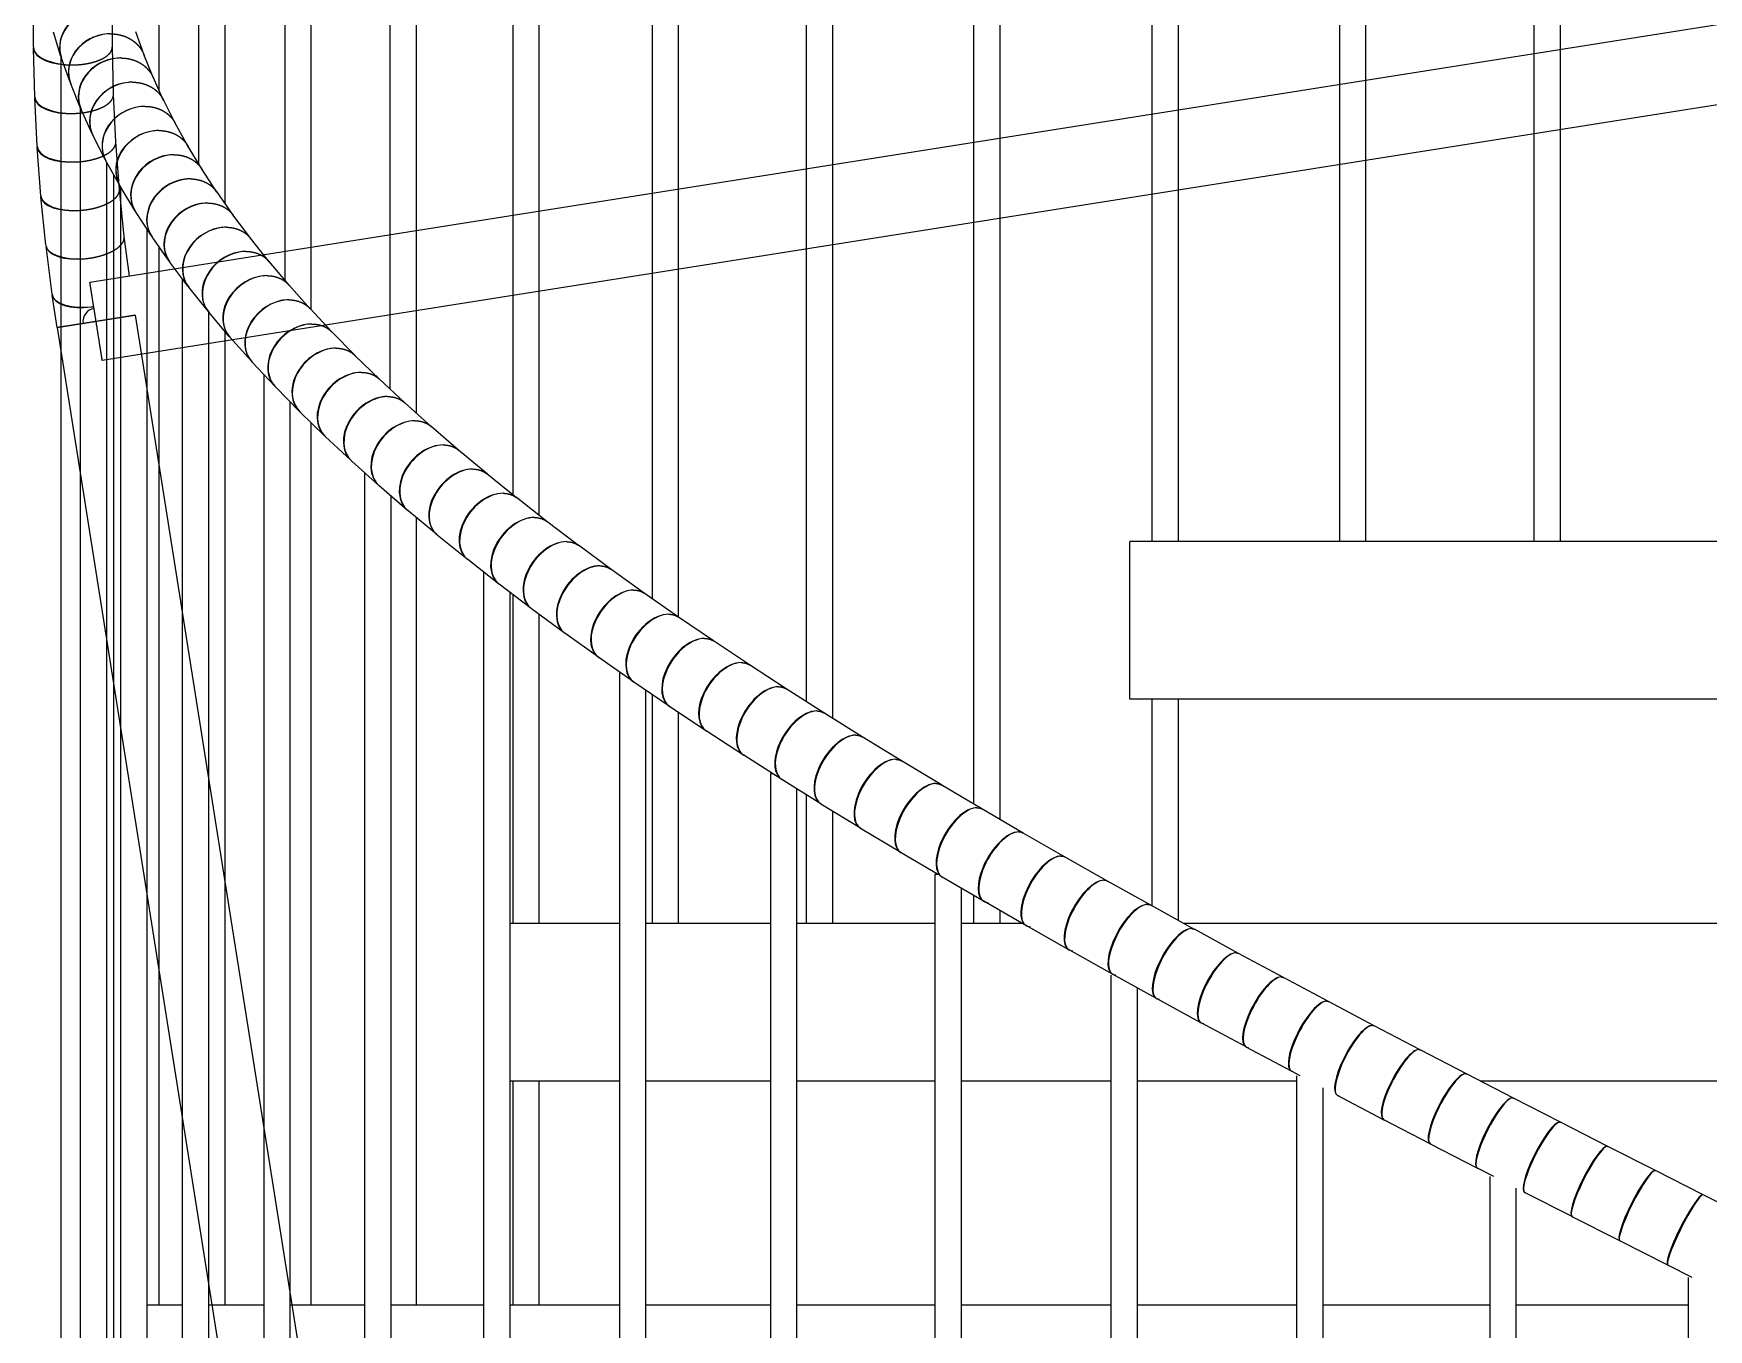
# Model space of a CAD drawing. Header units: millimetres. Extents: x -934 to 934, y -2220 to 2220.
# Drawn here: x -933 to -124, y -571 to 56 of the extents above; entities that cross this region are included whole.
import ezdxf

# ---------------------------------------------------------------- set-up
doc = ezdxf.new("R2010")
doc.units = ezdxf.units.MM
doc.layers.add('Elevation', color=7, linetype='CONTINUOUS')
doc.layers.add('Plan', color=7, linetype='CONTINUOUS')

msp = doc.modelspace()

# ---------------------------------------------------------------- linework, layer by layer
at = {"layer": 'Elevation'}
for p, q in [((-195.49, -189.86), (-195.49, 720.87)), ((-208.19, -189.86), (-208.19, 715.26)), ((-289.49, -189.86), (-289.49, 672.17)), ((-302.19, -189.86), (-302.19, 666.31)), ((-380.12, -189.86), (-380.12, 623.46)), ((-392.82, -189.86), (-392.82, 617.23)), ((-466.34, -324.22), (-466.34, 574.75)), ((-479.04, -316.78), (-479.04, 567.98)), ((-559.86, -267.31), (-559.86, 518.52)), ((-547.16, -275.36), (-547.16, 526.04)), ((-621.66, -226.42), (-621.66, 477.33)), ((-634.36, -217.55), (-634.36, 468.77)), ((-688.99, -177.27), (-688.99, 428.47)), ((-701.69, -167.3), (-701.69, 418.5)), ((-748.39, -127.85), (-748.39, 379.06)), ((-761.09, -116.2), (-761.09, 367.41)), ((-799.17, -77.92), (-799.17, 329.14)), ((-811.87, -63.6), (-811.87, 314.79)), ((-840.75, -26.63), (-840.75, 277.85)), ((-853.45, -7.48), (-853.45, 258.67)), ((-872.66, 28.09), (-872.66, 223.12)), ((-920.16, 44.66), (-923.73, 56.35)), ((-879.98, 45.31), (-883.96, 56.51)), ((-919.99, -743.59), (-919.99, 44.14)), ((-915.73, 32.14), (-919.89, 43.83)), ((-875.53, 34.38), (-880.1, 45.61)), ((-870.52, 23.41), (-875.66, 34.67)), ((-910.68, 19.66), (-915.43, 31.35)), ((-910.74, -928.17), (-910.74, 19.81)), ((-905.02, 7.23), (-910.36, 18.92)), ((-864.94, 12.4), (-870.66, 23.67)), ((-858.79, 1.34), (-865.08, 12.64)), ((-898.76, -5.15), (-904.68, 6.54)), ((-852.06, -9.77), (-858.92, 1.56)), ((-891.91, -17.49), (-898.41, -5.8)), ((-898.04, -743.59), (-898.04, -6.49)), ((-894.53, -743.59), (-894.53, -12.78)), ((-844.77, -20.92), (-852.19, -9.57)), ((-884.48, -29.79), (-891.56, -18.1)), ((-891.15, -928.17), (-891.15, -18.77)), ((-836.9, -32.1), (-844.9, -20.73)), ((-876.47, -42.04), (-884.12, -30.35)), ((-828.47, -43.33), (-837.03, -31.94)), ((-878.45, -928.17), (-878.45, -39.02)), ((-867.9, -54.26), (-876.12, -42.57)), ((-872.66, -559.01), (-872.66, -47.49)), ((-819.48, -54.59), (-828.59, -43.18)), ((-858.77, -66.43), (-867.55, -54.74)), ((-809.94, -65.88), (-819.6, -54.45)), ((-861.47, -928.17), (-861.47, -62.84)), ((-849.09, -78.57), (-858.42, -66.88)), ((-799.84, -77.2), (-810.04, -65.76)), ((-848.77, -928.17), (-848.77, -78.96)), ((-838.87, -90.67), (-848.75, -78.98)), ((-789.19, -88.56), (-799.94, -77.09)), ((-840.75, -559.01), (-840.75, -88.45)), ((-778.01, -99.94), (-789.29, -88.46)), ((-828.11, -102.74), (-838.54, -91.05)), ((-816.83, -114.78), (-827.79, -103.09)), ((-766.29, -111.34), (-778.1, -99.85)), ((-822.02, -928.17), (-822.02, -109.25)), ((-754.05, -122.77), (-766.37, -111.26)), ((-805.03, -126.79), (-816.52, -115.11)), ((-809.32, -928.17), (-809.32, -122.43)), ((-792.72, -138.78), (-804.73, -127.09)), ((-741.29, -134.21), (-754.13, -122.7)), ((-799.17, -559.01), (-799.17, -132.51)), ((-728.03, -145.68), (-741.36, -134.15)), ((-779.91, -150.75), (-792.43, -139.06)), ((-714.26, -157.16), (-728.09, -145.62)), ((-766.6, -162.69), (-779.63, -151)), ((-773.26, -1112.75), (-773.26, -156.72)), ((-700.01, -168.66), (-714.32, -157.11)), ((-752.81, -174.61), (-766.34, -162.92)), ((-760.56, -928.17), (-760.56, -167.92)), ((-685.28, -180.18), (-700.07, -168.62)), ((-738.55, -186.52), (-752.56, -174.83)), ((-748.39, -559.01), (-748.39, -178.31)), ((-670.07, -191.7), (-685.33, -180.14)), ((-723.82, -198.41), (-738.31, -186.72)), ((-654.41, -203.24), (-670.12, -191.67)), ((-403.65, -266.06), (-403.65, -189.86)), ((-57.18, -189.86), (-403.65, -189.86)), ((-708.63, -210.28), (-723.59, -198.59)), ((-715.74, -1112.75), (-715.74, -204.72)), ((-692.99, -222.14), (-708.41, -210.45)), ((-638.3, -214.79), (-654.46, -203.21)), ((-703.04, -1112.75), (-703.04, -214.52)), ((-701.69, -374.44), (-701.69, -215.54)), ((-621.76, -226.35), (-638.34, -214.76)), ((-676.91, -233.99), (-692.78, -222.3)), ((-688.99, -374.44), (-688.99, -225.09)), ((-604.79, -237.92), (-621.79, -226.33)), ((-660.41, -245.82), (-676.72, -234.13)), ((-587.4, -249.5), (-604.82, -237.9)), ((-643.49, -257.65), (-660.22, -245.96)), ((-569.61, -261.09), (-587.43, -249.48)), ((-650.13, -1112.75), (-650.13, -253.29)), ((-626.16, -269.46), (-643.31, -257.77)), ((-637.43, -1112.75), (-637.43, -261.78)), ((-634.36, -374.44), (-634.36, -263.87)), ((-551.43, -272.68), (-569.64, -261.07)), ((-57.18, -266.06), (-403.65, -266.06)), ((-392.82, -366.02), (-392.82, -266.06)), ((-380.12, -373.03), (-380.12, -266.06)), ((-608.44, -281.27), (-625.99, -269.58)), ((-621.66, -374.44), (-621.66, -272.46)), ((-532.88, -284.28), (-551.46, -272.67)), ((-590.33, -293.06), (-608.28, -281.37)), ((-513.96, -295.89), (-532.9, -284.27)), ((-571.85, -304.85), (-590.18, -293.16)), ((-494.68, -307.51), (-513.97, -295.88)), ((-577.17, -1112.75), (-577.17, -302)), ((-553.01, -316.63), (-571.71, -304.94)), ((-475.07, -319.13), (-494.7, -307.5)), ((-564.47, -1112.75), (-564.47, -309.47)), ((-559.86, -374.44), (-559.86, -312.35)), ((-533.82, -328.41), (-552.87, -316.72)), ((-547.16, -374.44), (-547.16, -320.22)), ((-455.13, -330.75), (-475.08, -319.12)), ((-514.29, -340.18), (-533.69, -328.49)), ((-434.88, -342.38), (-455.14, -330.74)), ((-496.52, -350.7), (-514.16, -340.25)), ((-414.33, -354.02), (-434.89, -342.38)), ((-497.69, -1297.33), (-497.69, -350.7)), ((-474.27, -363.7), (-494.32, -352.01)), ((-393.49, -365.65), (-414.34, -354.01)), ((-484.99, -1112.75), (-484.99, -357.45)), ((-479.04, -374.44), (-479.04, -360.92)), ((-453.8, -375.45), (-474.16, -363.76)), ((-466.34, -374.44), (-466.34, -368.25)), ((-372.39, -377.3), (-393.5, -365.65)), ((-650.13, -374.44), (-703.04, -374.44)), ((-577.17, -374.44), (-637.43, -374.44)), ((-497.69, -374.44), (-564.47, -374.44)), ((-455.57, -374.44), (-484.99, -374.44)), ((-433.05, -387.2), (-453.7, -375.51)), ((-57.18, -374.44), (-377.57, -374.44)), ((-351.02, -388.94), (-372.39, -377.29)), ((-412.03, -398.94), (-432.96, -387.25)), ((-329.42, -400.59), (-351.03, -388.94)), ((-412.6, -1297.33), (-412.6, -399.41)), ((-390.75, -410.68), (-411.94, -398.99)), ((-307.58, -412.25), (-329.42, -400.59)), ((-399.9, -1297.33), (-399.9, -405.63)), ((-369.22, -422.42), (-390.67, -410.73)), ((-285.53, -423.9), (-307.59, -412.24)), ((-347.46, -434.15), (-369.14, -422.46)), ((-263.29, -435.56), (-285.54, -423.9)), ((-325.49, -445.88), (-347.39, -434.19)), ((-240.85, -447.22), (-263.29, -435.56)), ((-650.13, -450.64), (-703.04, -450.64)), ((-701.69, -559.01), (-701.69, -450.64)), ((-688.99, -559.01), (-688.99, -450.64)), ((-577.17, -450.64), (-637.43, -450.64)), ((-497.69, -450.64), (-564.47, -450.64)), ((-412.6, -450.64), (-484.99, -450.64)), ((-322.87, -450.64), (-399.9, -450.64)), ((-321.24, -448.12), (-325.42, -445.91)), ((-322.87, -1297.33), (-322.87, -448.12)), ((-218.25, -458.89), (-240.86, -447.22)), ((-57.18, -450.64), (-234.24, -450.64)), ((-310.17, -1297.33), (-310.17, -453.97)), ((-280.94, -469.32), (-303.25, -457.63)), ((-195.5, -470.56), (-218.25, -458.89)), ((-258.4, -481.04), (-280.89, -469.35)), ((-172.6, -482.23), (-195.5, -470.56)), ((-235.71, -492.76), (-258.35, -481.07)), ((-149.58, -493.9), (-172.6, -482.23)), ((-227.77, -496.83), (-235.66, -492.78)), ((-229.53, -1297.33), (-229.53, -496.83)), ((-126.46, -505.58), (-149.58, -493.9)), ((-216.83, -1297.33), (-216.83, -502.44)), ((-189.89, -516.18), (-212.82, -504.49)), ((-103.24, -517.25), (-126.46, -505.58)), ((-166.8, -527.89), (-189.85, -516.2)), ((-143.61, -539.59), (-166.77, -527.9)), ((-131.8, -545.54), (-143.59, -539.61)), ((-133.64, -1481.9), (-133.64, -545.54)), ((-861.47, -559.01), (-878.45, -559.01)), ((-822.02, -559.01), (-848.77, -559.01)), ((-773.26, -559.01), (-809.32, -559.01)), ((-715.74, -559.01), (-760.56, -559.01)), ((-650.13, -559.01), (-703.04, -559.01)), ((-577.17, -559.01), (-637.43, -559.01)), ((-497.69, -559.01), (-564.47, -559.01)), ((-412.6, -559.01), (-484.99, -559.01)), ((-322.87, -559.01), (-399.9, -559.01)), ((-229.53, -559.01), (-310.17, -559.01)), ((-133.64, -559.01), (-216.83, -559.01))]:
    msp.add_line(p, q, dxfattribs=at)
for centre, major_axis, ratio, start_param, end_param in [((-901.94, 50.22), (18.22, 5.56), 0.884629, -4.976016, -3.141593), ((-901.94, 50.22), (17.95, 6.39), 0.880847, -5.016173, -3.141593), ((-897.78, 38.53), (17.95, 6.39), 0.880847, -5.016173, -3.141593), ((-897.78, 38.53), (17.65, 7.17), 0.876485, -5.054612, -3.141593), ((-897.78, 38.53), (17.65, 7.17), 0.876485, -5.14087, -5.054612), ((-897.78, 38.53), (17.95, 6.39), 0.880847, -5.102091, -5.016173), ((-901.94, 50.22), (18.22, 5.56), 0.884629, -3.141593, -3.115469), ((-893.03, 26.84), (17.65, 7.17), 0.876485, -5.054612, -3.141593), ((-893.03, 26.84), (17.33, 7.91), 0.871547, -5.091218, -3.141593), ((-893.03, 26.84), (17.33, 7.91), 0.871547, -5.18936, -5.091218), ((-893.03, 26.84), (17.65, 7.17), 0.876485, -5.152314, -5.054612), ((-897.78, 38.53), (17.95, 6.39), 0.880847, -3.141593, -3.11627), ((-887.69, 15.15), (17.33, 7.91), 0.871547, -5.091218, -3.141593), ((-887.69, 15.15), (16.99, 8.61), 0.866034, -5.125909, -3.141593), ((-887.69, 15.15), (16.99, 8.61), 0.866034, -5.236048, -5.125909), ((-887.69, 15.15), (17.33, 7.91), 0.871547, -5.200803, -5.091218), ((-887.69, 15.15), (17.33, 7.91), 0.871547, -5.200805, -5.200803), ((-893.03, 26.84), (17.65, 7.17), 0.876485, -3.141593, -3.117126), ((-881.77, 3.46), (16.99, 8.61), 0.866034, -5.125909, -3.141593), ((-881.77, 3.46), (16.65, 9.26), 0.859952, -5.158636, -3.141593), ((-881.77, 3.46), (16.65, 9.26), 0.859952, -5.2809, -5.158636), ((-881.77, 3.46), (16.99, 8.61), 0.866034, -5.247491, -5.125909), ((-875.26, -8.23), (16.65, 9.26), 0.859952, -5.158636, -3.141593), ((-875.26, -8.23), (16.29, 9.87), 0.853303, -5.189376, -3.141593), ((-875.26, -8.23), (16.29, 9.87), 0.853303, -5.323907, -5.189376), ((-875.26, -8.23), (16.65, 9.26), 0.859952, -5.292343, -5.158636), ((-887.69, 15.15), (17.33, 7.91), 0.871547, -3.141593, -3.11802), ((-881.77, 3.46), (16.99, 8.61), 0.866034, -3.141593, -3.118936), ((-868.18, -19.92), (16.29, 9.87), 0.853303, -5.189376, -3.141593), ((-868.18, -19.92), (15.94, 10.43), 0.846093, -5.21813, -3.141593), ((-868.18, -19.92), (15.94, 10.43), 0.846093, -5.365085, -5.21813), ((-868.18, -19.92), (16.29, 9.87), 0.853303, -5.33535, -5.189376), ((-860.53, -31.61), (15.94, 10.43), 0.846093, -5.21813, -3.141593), ((-860.53, -31.61), (15.58, 10.96), 0.838326, -5.244914, -3.141593), ((-860.53, -31.61), (15.58, 10.96), 0.838326, -5.404467, -5.244914), ((-860.53, -31.61), (15.94, 10.43), 0.846093, -5.376528, -5.21813), ((-875.26, -8.23), (16.65, 9.26), 0.859952, -3.141593, -3.119859), ((-868.18, -19.92), (16.29, 9.87), 0.853303, -3.141593, -3.120777), ((-852.32, -43.3), (15.58, 10.96), 0.838326, -5.244914, -3.141593), ((-852.32, -43.3), (15.23, 11.44), 0.830007, -5.269763, -3.141593), ((-852.32, -43.3), (15.23, 11.44), 0.830007, -5.442104, -5.269763), ((-852.32, -43.3), (15.58, 10.96), 0.838326, -5.41591, -5.244914), ((-843.54, -54.99), (15.23, 11.44), 0.830007, -5.269763, -3.141593), ((-843.54, -54.99), (14.89, 11.89), 0.821142, -5.292719, -3.141593), ((-843.54, -54.99), (14.89, 11.89), 0.821142, -5.478054, -5.292719), ((-843.54, -54.99), (15.23, 11.44), 0.830007, -5.453547, -5.269763), ((-860.53, -31.61), (15.94, 10.43), 0.846093, -3.141593, -3.12168), ((-852.32, -43.3), (15.58, 10.96), 0.838326, -3.141593, -3.12256), ((-834.2, -66.68), (14.89, 11.89), 0.821142, -5.292719, -3.141593), ((-834.2, -66.68), (14.55, 12.3), 0.811737, -5.313831, -3.141593), ((-834.2, -66.68), (14.55, 12.3), 0.811737, -5.512387, -5.313831), ((-834.2, -66.68), (14.89, 11.89), 0.821142, -5.489497, -5.292719), ((-824.32, -78.37), (14.55, 12.3), 0.811737, -5.313831, -3.141593), ((-824.32, -78.37), (14.22, 12.68), 0.801797, -5.333155, -3.141593), ((-824.32, -78.37), (14.55, 12.3), 0.811737, -5.52383, -5.313831), ((-824.32, -78.37), (14.22, 12.68), 0.801797, -5.545175, -5.333155), ((-843.54, -54.99), (15.23, 11.44), 0.830007, -3.141593, -3.123411), ((-834.2, -66.68), (14.89, 11.89), 0.821142, -3.141593, -3.124229), ((-813.89, -90.06), (14.22, 12.68), 0.801797, -5.333155, -3.141593), ((-813.89, -90.06), (13.9, 13.03), 0.791329, -5.350746, -3.141593), ((-813.89, -90.06), (14.22, 12.68), 0.801797, -5.556619, -5.333155), ((-813.89, -90.06), (13.9, 13.03), 0.791329, -5.576496, -5.350746), ((-802.93, -101.75), (13.9, 13.03), 0.791329, -5.350746, -3.141593), ((-802.93, -101.75), (13.59, 13.35), 0.780341, -5.366662, -3.141593), ((-802.93, -101.75), (13.9, 13.03), 0.791329, -5.587939, -5.350746), ((-802.93, -101.75), (13.59, 13.35), 0.780341, -5.606425, -5.366662), ((-824.32, -78.37), (14.55, 12.3), 0.811737, -3.141593, -3.12501), ((-791.44, -113.44), (13.59, 13.35), 0.780341, -5.366662, -3.141593), ((-791.44, -113.44), (13.29, 13.65), 0.768838, -5.635041, -3.141593), ((-791.44, -113.44), (13.59, 13.35), 0.780341, -5.617868, -5.366662), ((-813.89, -90.06), (14.22, 12.68), 0.801797, -3.141593, -3.125754), ((-779.43, -125.13), (13.29, 13.65), 0.768838, -5.646484, -3.141593), ((-779.43, -125.13), (13, 13.93), 0.75683, -5.66242, -3.141593), ((-802.93, -101.75), (13.9, 13.03), 0.791329, -3.141593, -3.126459), ((-766.91, -136.82), (13, 13.93), 0.75683, -5.673863, -3.141593), ((-766.91, -136.82), (12.72, 14.18), 0.744324, -5.688635, -3.141593), ((-791.44, -113.44), (13.59, 13.35), 0.780341, -3.141593, -3.127125), ((-753.88, -148.51), (12.72, 14.18), 0.744324, -5.700078, -3.141593), ((-753.88, -148.51), (12.46, 14.41), 0.731328, -5.713757, -3.141593), ((-779.43, -125.13), (13.29, 13.65), 0.768838, -3.141593, -3.127753), ((-740.36, -160.2), (12.46, 14.41), 0.731328, -5.725201, -3.141593), ((-740.36, -160.2), (12.2, 14.63), 0.71785, -5.737856, -3.141593), ((-766.91, -136.82), (13, 13.93), 0.75683, -3.141593, -3.128344), ((-726.35, -171.89), (12.2, 14.63), 0.71785, -5.749299, -3.141593), ((-726.35, -171.89), (11.96, 14.83), 0.7039, -5.760995, -3.141593), ((-753.88, -148.51), (12.72, 14.18), 0.744324, -3.141593, -3.128899), ((-711.86, -183.58), (11.96, 14.83), 0.7039, -5.772438, -3.141593), ((-711.86, -183.58), (11.73, 15.01), 0.689486, -5.783236, -3.141593), ((-740.36, -160.2), (12.46, 14.41), 0.731328, -3.141593, -3.12942), ((-696.9, -195.27), (11.73, 15.01), 0.689486, -5.794679, -3.141593), ((-696.9, -195.27), (11.51, 15.18), 0.674619, -5.804637, -3.141593), ((-696.9, -195.27), (11.51, 15.18), 0.674619, -5.804638, -5.804637), ((-726.35, -171.89), (12.2, 14.63), 0.71785, -3.141593, -3.129907), ((-681.48, -206.96), (11.51, 15.18), 0.674619, -5.81608, -3.141593), ((-681.48, -206.96), (11.3, 15.34), 0.659308, -5.825254, -3.141593), ((-711.86, -183.58), (11.96, 14.83), 0.7039, -3.141593, -3.130364), ((-665.61, -218.65), (11.3, 15.34), 0.659308, -5.836697, -3.141593), ((-665.61, -218.65), (11.1, 15.48), 0.643562, -5.845136, -3.141593), ((-696.9, -195.27), (11.73, 15.01), 0.689486, -3.141593, -3.130791), ((-649.31, -230.34), (11.1, 15.48), 0.643562, -5.85658, -3.141593), ((-649.31, -230.34), (10.91, 15.62), 0.627393, -5.864334, -4.299259), ((-681.48, -206.96), (11.51, 15.18), 0.674619, -3.141593, -3.13119), ((-632.58, -242.03), (10.91, 15.62), 0.627393, -5.875777, -4.299259), ((-632.58, -242.03), (10.73, 15.74), 0.610812, -5.882892, -4.317817), ((-665.61, -218.65), (11.3, 15.34), 0.659308, -3.141593, -3.131563), ((-649.31, -230.34), (10.91, 15.62), 0.627393, -4.299259, -3.141593), ((-632.58, -242.03), (10.91, 15.62), 0.627393, -4.299259, -3.141593), ((-632.58, -242.03), (10.73, 15.74), 0.610812, -4.317817, -3.141593), ((-615.43, -253.72), (10.73, 15.74), 0.610812, -5.894335, -4.317817), ((-615.43, -253.72), (10.56, 15.86), 0.593828, -5.900853, -4.335778), ((-649.31, -230.34), (11.1, 15.48), 0.643562, -3.141593, -3.131911), ((-597.88, -265.41), (10.56, 15.86), 0.593828, -5.912296, -4.335778), ((-597.88, -265.41), (10.4, 15.96), 0.576453, -5.918256, -4.353182), ((-632.58, -242.03), (10.91, 15.62), 0.627393, -3.141593, -3.132236), ((-615.43, -253.72), (10.73, 15.74), 0.610812, -4.317817, -3.141593), ((-615.43, -253.72), (10.56, 15.86), 0.593828, -4.335778, -3.141593), ((-597.88, -265.41), (10.56, 15.86), 0.593828, -4.335778, -3.141593), ((-597.88, -265.41), (10.4, 15.96), 0.576453, -4.353182, -3.141593), ((-579.93, -277.1), (10.4, 15.96), 0.576453, -5.929699, -4.353182), ((-579.93, -277.1), (10.24, 16.06), 0.558699, -5.93514, -4.370065), ((-615.43, -253.72), (10.73, 15.74), 0.610812, -3.141593, -3.13254), ((-561.61, -288.79), (10.24, 16.06), 0.558699, -5.946583, -4.370065), ((-561.61, -288.79), (10.1, 16.15), 0.540577, -5.951538, -4.386463), ((-597.88, -265.41), (10.56, 15.86), 0.593828, -3.141593, -3.132824), ((-579.93, -277.1), (10.4, 15.96), 0.576453, -4.353182, -3.141593), ((-579.93, -277.1), (10.24, 16.06), 0.558699, -4.370065, -3.141593), ((-561.61, -288.79), (10.24, 16.06), 0.558699, -4.370065, -3.141593), ((-561.61, -288.79), (10.1, 16.15), 0.540577, -4.386463, -3.141593), ((-542.91, -300.48), (10.1, 16.15), 0.540577, -5.962981, -4.386463), ((-542.91, -300.48), (9.96, 16.24), 0.522099, -5.967484, -4.40241), ((-579.93, -277.1), (10.4, 15.96), 0.576453, -3.141593, -3.133088), ((-523.85, -312.17), (9.96, 16.24), 0.522099, -5.978928, -4.40241), ((-523.85, -312.17), (9.83, 16.32), 0.503278, -5.983009, -4.417935), ((-561.61, -288.79), (10.24, 16.06), 0.558699, -3.141593, -3.133335), ((-542.91, -300.48), (10.1, 16.15), 0.540577, -4.386463, -3.141593), ((-542.91, -300.48), (9.96, 16.24), 0.522099, -4.40241, -3.141593), ((-504.45, -323.86), (9.83, 16.32), 0.503278, -5.994453, -4.417935), ((-504.45, -323.86), (9.71, 16.39), 0.484125, -5.998142, -4.433067), ((-523.85, -312.17), (9.96, 16.24), 0.522099, -4.40241, -3.141593), ((-523.85, -312.17), (9.83, 16.32), 0.503278, -4.417935, -3.141593), ((-542.91, -300.48), (10.1, 16.15), 0.540577, -3.141593, -3.133565), ((-484.72, -335.55), (9.71, 16.39), 0.484125, -6.009585, -4.433067), ((-484.72, -335.55), (9.59, 16.46), 0.464654, -6.012909, -4.447835), ((-523.85, -312.17), (9.96, 16.24), 0.522099, -3.141593, -3.133779), ((-504.45, -323.86), (9.83, 16.32), 0.503278, -4.417935, -3.141593), ((-504.45, -323.86), (9.71, 16.39), 0.484125, -4.433067, -3.141593), ((-464.67, -347.24), (9.49, 16.52), 0.444876, -6.027337, -3.141593), ((-464.67, -347.24), (9.59, 16.46), 0.464654, -6.024352, -4.447835), ((-484.72, -335.55), (9.71, 16.39), 0.484125, -4.433067, -3.141593), ((-484.72, -335.55), (9.59, 16.46), 0.464654, -4.447835, -3.141593), ((-504.45, -323.86), (9.83, 16.32), 0.503278, -3.141593, -3.133979), ((-464.67, -347.24), (9.59, 16.46), 0.464654, -4.447835, -3.141593), ((-444.32, -358.93), (9.49, 16.52), 0.444876, -6.03878, -3.141593), ((-444.32, -358.93), (9.39, 16.58), 0.424806, -6.041449, -3.141593), ((-423.67, -370.62), (9.39, 16.58), 0.424806, -6.052893, -3.141593), ((-423.67, -370.62), (9.29, 16.63), 0.404457, -6.055269, -3.141593), ((-464.67, -347.24), (9.59, 16.46), 0.464654, -3.141593, -3.134338), ((-464.67, -347.24), (9.49, 16.52), 0.444876, -3.141593, -2.885744), ((-402.74, -382.31), (9.29, 16.63), 0.404457, -6.066712, -3.141593), ((-402.74, -382.31), (9.2, 16.68), 0.383841, -6.068818, -3.141593), ((-444.32, -358.93), (9.49, 16.52), 0.444876, -3.141593, -3.134499), ((-444.32, -358.93), (9.39, 16.58), 0.424806, -3.141593, -2.899857), ((-381.55, -394), (9.2, 16.68), 0.383841, -6.080261, -3.141593), ((-381.55, -394), (9.12, 16.73), 0.362973, -6.082115, -3.141593), ((-423.67, -370.62), (9.39, 16.58), 0.424806, -3.141593, -3.134648), ((-423.67, -370.62), (9.29, 16.63), 0.404457, -3.141593, -2.913676), ((-360.1, -405.69), (9.12, 16.73), 0.362973, -6.093559, -3.141593), ((-360.1, -405.69), (9.04, 16.77), 0.341865, -6.095182, -3.141593), ((-402.74, -382.31), (9.29, 16.63), 0.404457, -3.141593, -3.134786), ((-402.74, -382.31), (9.2, 16.68), 0.383841, -3.141593, -2.927225), ((-338.42, -417.38), (9.04, 16.77), 0.341865, -6.106625, -3.141593), ((-338.42, -417.38), (8.97, 16.81), 0.320533, -6.108035, -3.141593), ((-381.55, -394), (9.2, 16.68), 0.383841, -3.141593, -3.134914), ((-381.55, -394), (9.12, 16.73), 0.362973, -3.141593, -2.940523), ((-316.52, -429.07), (8.97, 16.81), 0.320533, -6.119478, -3.141593), ((-316.52, -429.07), (8.9, 16.84), 0.298989, -6.120693, -3.141593), ((-360.1, -405.69), (9.12, 16.73), 0.362973, -3.141593, -3.135032), ((-360.1, -405.69), (9.04, 16.77), 0.341865, -3.141593, -2.953589), ((-294.41, -440.76), (8.9, 16.84), 0.298989, -6.132137, -3.141593), ((-294.41, -440.76), (8.84, 16.87), 0.277249, -6.133173, -3.141593), ((-338.42, -417.38), (9.04, 16.77), 0.341865, -3.141593, -3.13514), ((-338.42, -417.38), (8.97, 16.81), 0.320533, -3.141593, -2.966443), ((-272.1, -452.45), (8.84, 16.87), 0.277249, -6.144616, -3.141593), ((-272.1, -452.45), (8.79, 16.9), 0.255327, -6.14549, -3.141593), ((-316.52, -429.07), (8.97, 16.81), 0.320533, -3.141593, -3.13524), ((-316.52, -429.07), (8.9, 16.84), 0.298989, -3.141593, -2.979101), ((-249.62, -464.14), (8.79, 16.9), 0.255327, -6.156933, -3.141593), ((-249.62, -464.14), (8.74, 16.93), 0.233236, -6.157659, -3.141593), ((-294.41, -440.76), (8.9, 16.84), 0.298989, -3.141593, -3.135332), ((-294.41, -440.76), (8.84, 16.87), 0.277249, -3.141593, -2.99158), ((-226.97, -475.83), (8.74, 16.93), 0.233236, -6.169102, -3.141593), ((-226.97, -475.83), (8.69, 16.95), 0.210992, -6.169696, -3.141593), ((-272.1, -452.45), (8.84, 16.87), 0.277249, -3.141593, -3.135415), ((-272.1, -452.45), (8.79, 16.9), 0.255327, -3.141593, -3.003897), ((-204.17, -487.52), (8.69, 16.95), 0.210992, -6.181139, -3.141593), ((-204.17, -487.52), (8.65, 16.97), 0.188608, -6.181615, -3.141593), ((-249.62, -464.14), (8.79, 16.9), 0.255327, -3.141593, -3.13549), ((-249.62, -464.14), (8.74, 16.93), 0.233236, -3.141593, -3.016066), ((-181.24, -499.21), (8.65, 16.97), 0.188608, -6.193059, -3.141593), ((-181.24, -499.21), (8.62, 16.99), 0.166101, -6.19343, -3.141593), ((-226.97, -475.83), (8.74, 16.93), 0.233236, -3.141593, -3.135558), ((-226.97, -475.83), (8.69, 16.95), 0.210992, -3.141593, -3.028104), ((-158.18, -510.9), (8.62, 16.99), 0.166101, -6.204873, -3.141593), ((-158.18, -510.9), (8.59, 17.01), 0.143485, -6.205154, -3.141593), ((-204.17, -487.52), (8.69, 16.95), 0.210992, -3.141593, -3.135619), ((-204.17, -487.52), (8.65, 16.97), 0.188608, -3.141593, -3.040023), ((-135.03, -522.59), (8.59, 17.01), 0.143485, -6.216598, -3.141593), ((-135.03, -522.59), (8.56, 17.02), 0.120774, -6.216801, -3.141593), ((-181.24, -499.21), (8.65, 16.97), 0.188608, -3.141593, -3.135673), ((-181.24, -499.21), (8.62, 16.99), 0.166101, -3.141593, -3.051838), ((-158.18, -510.9), (8.62, 16.99), 0.166101, -3.141593, -3.13572), ((-158.18, -510.9), (8.59, 17.01), 0.143485, -3.141593, -3.063562), ((-135.03, -522.59), (8.59, 17.01), 0.143485, -3.141593, -3.13576), ((-135.03, -522.59), (8.56, 17.02), 0.120774, -3.141593, -3.075208), ((-135.03, -522.59), (8.56, 17.02), 0.120774, -3.075208356, -3.075207579)]:
    msp.add_ellipse(centre, major_axis=major_axis, ratio=ratio, start_param=start_param, end_param=end_param, dxfattribs=at)
for points, degree in [([(-896.17, 55.58), (-894.65, 55.52), (-893.15, 55.35), (-891.68, 55.07), (-890.26, 54.68), (-888.88, 54.18), (-887.56, 53.57), (-886.31, 52.87), (-885.14, 52.07), (-884.05, 51.18), (-883.05, 50.21), (-882.15, 49.16), (-881.36, 48.04), (-880.67, 46.85), (-880.1, 45.61)], 1), ([(-891.2, 43.89), (-889.76, 43.84), (-888.33, 43.68), (-886.93, 43.42), (-885.57, 43.06), (-884.26, 42.6), (-882.99, 42.05), (-881.79, 41.4), (-880.66, 40.66), (-879.61, 39.84), (-878.63, 38.94), (-877.74, 37.97), (-876.95, 36.93), (-876.26, 35.82), (-875.66, 34.67)], 1), ([(-880.1, 45.61), (-879.98, 45.31), (-879.87, 45.01)], 2), ([(-875.66, 34.67), (-875.53, 34.38), (-875.42, 34.1)], 2), ([(-885.65, 32.2), (-884.28, 32.15), (-882.92, 32.01), (-881.59, 31.77), (-880.29, 31.44), (-879.04, 31.02), (-877.83, 30.51), (-876.68, 29.91), (-875.59, 29.24), (-874.57, 28.48), (-873.62, 27.65), (-872.75, 26.75), (-871.96, 25.78), (-871.26, 24.75), (-870.66, 23.67)], 1), ([(-879.52, 20.51), (-878.21, 20.46), (-876.92, 20.33), (-875.65, 20.12), (-874.42, 19.81), (-873.22, 19.43), (-872.07, 18.96), (-870.97, 18.41), (-869.92, 17.79), (-868.93, 17.09), (-868.01, 16.32), (-867.16, 15.49), (-866.39, 14.59), (-865.69, 13.64), (-865.08, 12.64)], 1), ([(-870.66, 23.67), (-870.52, 23.41), (-870.4, 23.15)], 2), ([(-872.8, 8.82), (-871.56, 8.78), (-870.34, 8.66), (-869.13, 8.46), (-867.96, 8.18), (-866.82, 7.83), (-865.72, 7.4), (-864.67, 6.89), (-863.66, 6.32), (-862.71, 5.68), (-861.82, 4.97), (-860.99, 4.2), (-860.23, 3.37), (-859.54, 2.49), (-858.92, 1.56)], 1), ([(-865.08, 12.64), (-864.94, 12.4), (-864.82, 12.15)], 2), ([(-858.92, 1.56), (-858.79, 1.34), (-858.66, 1.11)], 2), ([(-865.52, -2.87), (-864.34, -2.91), (-863.17, -3.02), (-862.03, -3.2), (-860.92, -3.46), (-859.83, -3.78), (-858.79, -4.17), (-857.78, -4.64), (-856.82, -5.17), (-855.9, -5.76), (-855.04, -6.41), (-854.24, -7.12), (-853.49, -7.88), (-852.81, -8.7), (-852.19, -9.57)], 1), ([(-857.66, -14.56), (-856.54, -14.6), (-855.44, -14.7), (-854.35, -14.86), (-853.3, -15.1), (-852.27, -15.39), (-851.27, -15.76), (-850.31, -16.18), (-849.39, -16.67), (-848.51, -17.21), (-847.68, -17.81), (-846.9, -18.47), (-846.17, -19.17), (-845.51, -19.93), (-844.9, -20.73)], 1), ([(-852.19, -9.57), (-852.06, -9.77), (-851.94, -9.97)], 2), ([(-844.9, -20.73), (-844.77, -20.92), (-844.64, -21.1)], 2), ([(-849.24, -26.25), (-848.18, -26.28), (-847.13, -26.37), (-846.1, -26.53), (-845.1, -26.74), (-844.12, -27.02), (-843.17, -27.35), (-842.26, -27.74), (-841.38, -28.18), (-840.54, -28.68), (-839.74, -29.24), (-838.99, -29.84), (-838.28, -30.49), (-837.63, -31.19), (-837.03, -31.94)], 1), ([(-837.03, -31.94), (-836.9, -32.1), (-836.78, -32.27)], 2), ([(-840.26, -37.94), (-839.25, -37.97), (-838.26, -38.05), (-837.29, -38.19), (-836.34, -38.39), (-835.41, -38.64), (-834.51, -38.95), (-833.63, -39.3), (-832.79, -39.71), (-831.99, -40.18), (-831.23, -40.68), (-830.5, -41.24), (-829.82, -41.84), (-829.18, -42.49), (-828.59, -43.18)], 1), ([(-828.59, -43.18), (-828.47, -43.33), (-828.36, -43.48)], 2), ([(-830.72, -49.63), (-830.72, -49.63)], 1), ([(-830.72, -49.63), (-829.77, -49.66), (-828.83, -49.73), (-827.91, -49.86), (-827.01, -50.04), (-826.13, -50.27), (-825.27, -50.55), (-824.44, -50.88), (-823.65, -51.26), (-822.88, -51.68), (-822.14, -52.15), (-821.45, -52.66), (-820.79, -53.22), (-820.17, -53.82), (-819.6, -54.45)], 1), ([(-819.6, -54.45), (-819.48, -54.59), (-819.37, -54.73)], 2), ([(-810.04, -65.76), (-809.94, -65.88), (-809.83, -66.01)], 2), ([(-799.94, -77.09), (-799.74, -77.32)], 1), ([(-798.87, -84.7), (-798.06, -84.72), (-797.27, -84.78), (-796.49, -84.88), (-795.73, -85.02), (-794.98, -85.2), (-794.25, -85.41), (-793.55, -85.67), (-792.86, -85.96), (-792.2, -86.29), (-791.56, -86.66), (-790.95, -87.06), (-790.36, -87.49), (-789.81, -87.96), (-789.29, -88.46)], 1), ([(-789.29, -88.46), (-789.1, -88.66)], 1), ([(-787.19, -96.39), (-786.43, -96.41), (-785.68, -96.46), (-784.95, -96.56), (-784.22, -96.68), (-783.52, -96.85), (-782.83, -97.04), (-782.16, -97.28), (-781.51, -97.55), (-780.88, -97.85), (-780.27, -98.19), (-779.69, -98.55), (-779.13, -98.96), (-778.6, -99.39), (-778.1, -99.85)], 1), ([(-778.1, -99.85), (-777.92, -100.03)], 1), ([(-766.37, -111.26), (-766.21, -111.42)], 1), ([(-762.28, -119.77), (-761.61, -119.79), (-760.94, -119.83), (-760.29, -119.91), (-759.65, -120.02), (-759.02, -120.15), (-758.4, -120.32), (-757.81, -120.52), (-757.22, -120.75), (-756.66, -121), (-756.11, -121.29), (-755.58, -121.6), (-755.08, -121.94), (-754.59, -122.3), (-754.13, -122.7)], 1), ([(-754.13, -122.7), (-753.97, -122.84)], 1), ([(-741.36, -134.15), (-741.22, -134.28)], 1), ([(-735.37, -143.15), (-734.77, -143.16), (-734.18, -143.2), (-733.61, -143.27), (-733.04, -143.36), (-732.48, -143.47), (-731.93, -143.61), (-731.4, -143.78), (-730.88, -143.97), (-730.38, -144.19), (-729.89, -144.43), (-729.41, -144.69), (-728.96, -144.98), (-728.51, -145.29), (-728.09, -145.62)], 1), ([(-728.09, -145.62), (-727.96, -145.74)], 1), ([(-714.32, -157.11), (-714.2, -157.21)], 1), ([(-700.07, -168.62), (-699.95, -168.71)], 1), ([(-685.33, -180.14), (-685.23, -180.22)], 1), ([(-670.12, -191.67), (-670.03, -191.74)], 1), ([(-654.46, -203.21), (-654.37, -203.27)], 1), ([(-638.34, -214.76), (-638.27, -214.82)], 1), ([(-621.79, -226.33), (-621.72, -226.38)], 1), ([(-604.82, -237.9), (-604.76, -237.94)], 1), ([(-587.43, -249.48), (-587.37, -249.52)], 1), ([(-650.13, -253.29), (-650.13, -253.29), (-649.73, -253.29)], 2), ([(-569.64, -261.07), (-569.59, -261.1)], 1), ([(-551.46, -272.67), (-551.41, -272.7)], 1), ([(-532.9, -284.27), (-532.86, -284.3)], 1), ([(-516.89, -295.12), (-516.66, -295.12), (-516.43, -295.14), (-516.2, -295.16), (-515.98, -295.18), (-515.76, -295.22), (-515.55, -295.26), (-515.34, -295.31), (-515.13, -295.37), (-514.93, -295.44), (-514.73, -295.51), (-514.53, -295.59), (-514.34, -295.68), (-514.16, -295.78), (-513.97, -295.88)], 1), ([(-513.97, -295.88), (-513.94, -295.9)], 1), ([(-574.27, -302), (-574.13, -302)], 1), ([(-494.7, -307.5), (-494.67, -307.52)], 1), ([(-477.52, -318.5), (-476.61, -318.5), (-475.79, -318.71), (-475.08, -319.12)], 3), ([(-475.08, -319.12), (-475.06, -319.13)], 1), ([(-457.35, -330.19), (-456.53, -330.19), (-455.78, -330.38), (-455.14, -330.74)], 3), ([(-455.14, -330.74), (-455.12, -330.76)], 1), ([(-436.89, -341.88), (-436.14, -341.88), (-435.47, -342.05), (-434.89, -342.38)], 3), ([(-434.89, -342.38), (-434.87, -342.39)], 1), ([(-497.69, -350.7), (-497.68, -350.7), (-497.64, -350.7), (-497.59, -350.7), (-497.52, -350.7), (-497.42, -350.7), (-497.31, -350.7), (-497.17, -350.7), (-497.02, -350.7), (-496.84, -350.7), (-496.65, -350.7), (-496.44, -350.7), (-496.21, -350.7), (-495.97, -350.7), (-495.71, -350.7)], 1), ([(-416.14, -353.57), (-415.47, -353.57), (-414.86, -353.72), (-414.34, -354.01)], 3), ([(-414.34, -354.01), (-414.32, -354.02)], 1), ([(-395.11, -365.26), (-394.51, -365.26), (-393.97, -365.39), (-393.5, -365.65)], 3), ([(-393.5, -365.65), (-393.49, -365.66)], 1), ([(-373.83, -376.95), (-373.02, -376.95), (-372.39, -377.29)], 2), ([(-372.39, -377.29), (-372.38, -377.3)], 1), ([(-352.29, -388.64), (-351.59, -388.64), (-351.03, -388.94)], 2), ([(-351.03, -388.94), (-351.02, -388.95)], 1), ([(-330.53, -400.33), (-329.91, -400.33), (-329.42, -400.59)], 2), ([(-329.42, -400.59), (-329.41, -400.59)], 1), ([(-308.55, -412.02), (-308.01, -412.02), (-307.59, -412.24)], 2), ([(-307.59, -412.24), (-307.58, -412.25)], 1), ([(-286.36, -423.71), (-285.9, -423.71), (-285.54, -423.9)], 2), ([(-285.54, -423.9), (-285.53, -423.9)], 1), ([(-263.99, -435.4), (-263.6, -435.4), (-263.29, -435.56)], 2), ([(-263.29, -435.56), (-263.28, -435.56)], 1), ([(-241.44, -447.09), (-241.12, -447.09), (-240.86, -447.22)], 2), ([(-240.86, -447.22), (-240.85, -447.22)], 1), ([(-218.74, -458.78), (-218.47, -458.78), (-218.25, -458.89)], 2), ([(-218.25, -458.89), (-218.25, -458.89)], 1), ([(-195.89, -470.47), (-195.67, -470.47), (-195.5, -470.56)], 2), ([(-195.5, -470.56), (-195.5, -470.56)], 1), ([(-172.91, -482.16), (-172.74, -482.16), (-172.6, -482.23)], 2), ([(-172.6, -482.23), (-172.6, -482.23)], 1), ([(-149.82, -493.85), (-149.69, -493.85), (-149.58, -493.9)], 2), ([(-149.58, -493.9), (-149.58, -493.9)], 1), ([(-126.63, -505.54), (-126.53, -505.54), (-126.46, -505.58)], 2), ([(-126.46, -505.58), (-126.46, -505.58)], 1)]:
    msp.add_open_spline(points, degree=degree, dxfattribs=at)
for points, degree, knots in [([(-820.64, -61.32), (-819.74, -61.35), (-818.86, -61.42), (-817.98, -61.53), (-817.13, -61.7), (-816.29, -61.91), (-815.48, -62.17), (-814.7, -62.47), (-813.93, -62.82), (-813.2, -63.2), (-812.5, -63.64), (-811.83, -64.11), (-811.2, -64.62), (-810.6, -65.17), (-810.04, -65.76)], 1, [1.5707963, 1.5707963, 1.6235113, 1.6762263, 1.7289413, 1.7816563, 1.8343713, 1.8870863, 1.9398013, 1.9925163, 2.0452313, 2.0979463, 2.1506613, 2.2033763, 2.2560913, 2.3088063, 2.3088063]), ([(-810.02, -73.01), (-809.17, -73.03), (-808.33, -73.1), (-807.51, -73.21), (-806.7, -73.36), (-805.91, -73.55), (-805.14, -73.79), (-804.39, -74.06), (-803.67, -74.38), (-802.97, -74.74), (-802.3, -75.14), (-801.66, -75.57), (-801.06, -76.04), (-800.48, -76.55), (-799.94, -77.09)], 1, [1.5707963, 1.5707963, 1.6212742, 1.671752, 1.7222299, 1.7727077, 1.8231855, 1.8736634, 1.9241412, 1.9746191, 2.0250969, 2.0755747, 2.1260526, 2.1765304, 2.2270083, 2.2774861, 2.2774861]), ([(-774.99, -108.08), (-774.27, -108.1), (-773.57, -108.15), (-772.88, -108.23), (-772.19, -108.35), (-771.53, -108.5), (-770.88, -108.68), (-770.24, -108.9), (-769.63, -109.14), (-769.03, -109.42), (-768.45, -109.73), (-767.9, -110.07), (-767.37, -110.44), (-766.86, -110.84), (-766.37, -111.26)], 1, [1.5707978, 1.5707978, 1.6151381, 1.6594784, 1.7038187, 1.7481589, 1.7924992, 1.8368395, 1.8811798, 1.9255201, 1.9698604, 2.0142007, 2.058541, 2.1028813, 2.1472216, 2.1915619, 2.1915619]), ([(-749.07, -131.46), (-748.44, -131.48), (-747.81, -131.52), (-747.2, -131.59), (-746.59, -131.69), (-746, -131.81), (-745.42, -131.97), (-744.85, -132.15), (-744.3, -132.36), (-743.77, -132.59), (-743.25, -132.85), (-742.75, -133.14), (-742.27, -133.45), (-741.81, -133.79), (-741.36, -134.15)], 1, [1.5707963, 1.5707963, 1.6114697, 1.6521432, 1.6928166, 1.73349, 1.7741634, 1.8148368, 1.8555102, 1.8961837, 1.9368571, 1.9775305, 2.0182039, 2.0588773, 2.0995507, 2.1402242, 2.1402242]), ([(-721.18, -154.84), (-720.62, -154.85), (-720.07, -154.89), (-719.53, -154.95), (-718.99, -155.03), (-718.47, -155.14), (-717.95, -155.27), (-717.45, -155.42), (-716.96, -155.59), (-716.49, -155.79), (-716.02, -156.01), (-715.58, -156.26), (-715.14, -156.52), (-714.73, -156.81), (-714.32, -157.11)], 1, [1.5707963, 1.5707963, 1.6080956, 1.645395, 1.6826943, 1.7199936, 1.7572929, 1.7945922, 1.8318916, 1.8691909, 1.9064902, 1.9437895, 1.9810888, 2.0183882, 2.0556875, 2.0929868, 2.0929868]), ([(-706.52, -166.53), (-706, -166.54), (-705.48, -166.57), (-704.97, -166.63), (-704.47, -166.7), (-703.97, -166.8), (-703.49, -166.92), (-703.02, -167.06), (-702.56, -167.22), (-702.11, -167.4), (-701.67, -167.61), (-701.25, -167.83), (-700.84, -168.07), (-700.45, -168.34), (-700.07, -168.62)], 1, [1.5707963, 1.5707963, 1.606507, 1.6422177, 1.6779283, 1.713639, 1.7493497, 1.7850603, 1.820771, 1.8564817, 1.8921924, 1.927903, 1.9636137, 1.9993244, 2.035035, 2.0707457, 2.0707457]), ([(-691.4, -178.22), (-690.9, -178.23), (-690.42, -178.26), (-689.94, -178.31), (-689.47, -178.38), (-689.01, -178.47), (-688.55, -178.58), (-688.11, -178.71), (-687.68, -178.85), (-687.26, -179.02), (-686.85, -179.21), (-686.45, -179.41), (-686.06, -179.64), (-685.69, -179.88), (-685.33, -180.14)], 1, [1.5707972, 1.5707972, 1.6049792, 1.6391611, 1.673343, 1.707525, 1.7417069, 1.7758889, 1.8100708, 1.8442527, 1.8784347, 1.9126166, 1.9467986, 1.9809805, 2.0151624, 2.0493444, 2.0493444]), ([(-675.81, -189.91), (-675.35, -189.92), (-674.9, -189.95), (-674.45, -189.99), (-674.01, -190.06), (-673.58, -190.14), (-673.15, -190.24), (-672.74, -190.36), (-672.33, -190.49), (-671.94, -190.64), (-671.55, -190.81), (-671.18, -191), (-670.81, -191.21), (-670.46, -191.43), (-670.12, -191.67)], 1, [1.5707963, 1.5707963, 1.6035057, 1.6362151, 1.6689246, 1.701634, 1.7343434, 1.7670528, 1.7997622, 1.8324716, 1.865181, 1.8978904, 1.9305998, 1.9633092, 1.9960186, 2.028728, 2.028728]), ([(-659.79, -201.6), (-659.36, -201.61), (-658.93, -201.63), (-658.51, -201.68), (-658.1, -201.73), (-657.7, -201.81), (-657.3, -201.9), (-656.91, -202.01), (-656.53, -202.13), (-656.16, -202.27), (-655.8, -202.43), (-655.45, -202.6), (-655.11, -202.79), (-654.78, -202.99), (-654.46, -203.21)], 1, [1.5707963, 1.5707963, 1.6020855, 1.6333747, 1.6646639, 1.6959531, 1.7272423, 1.7585316, 1.7898208, 1.82111, 1.8523992, 1.8836884, 1.9149776, 1.9462668, 1.977556, 2.0088452, 2.0088452]), ([(-643.33, -213.29), (-642.93, -213.3), (-642.53, -213.32), (-642.14, -213.36), (-641.76, -213.41), (-641.38, -213.48), (-641.01, -213.56), (-640.65, -213.66), (-640.29, -213.78), (-639.94, -213.9), (-639.61, -214.05), (-639.28, -214.21), (-638.96, -214.38), (-638.65, -214.56), (-638.34, -214.76)], 1, [1.5707963, 1.5707963, 1.6007143, 1.6306322, 1.6605501, 1.6904681, 1.720386, 1.750304, 1.7802219, 1.8101398, 1.8400578, 1.8699757, 1.8998936, 1.9298116, 1.9597295, 1.9896475, 1.9896475]), ([(-626.44, -224.98), (-626.07, -224.99), (-625.7, -225.01), (-625.34, -225.04), (-624.98, -225.09), (-624.63, -225.15), (-624.28, -225.23), (-623.95, -225.32), (-623.62, -225.42), (-623.29, -225.54), (-622.98, -225.67), (-622.67, -225.82), (-622.37, -225.97), (-622.08, -226.14), (-621.79, -226.33)], 1, [1.5707963, 1.5707963, 1.5993887, 1.6279811, 1.6565734, 1.6851658, 1.7137582, 1.7423505, 1.7709429, 1.7995353, 1.8281276, 1.85672, 1.8853124, 1.9139048, 1.9424971, 1.9710895, 1.9710895]), ([(-609.15, -236.67), (-608.8, -236.68), (-608.46, -236.7), (-608.12, -236.73), (-607.79, -236.77), (-607.46, -236.83), (-607.14, -236.9), (-606.83, -236.98), (-606.52, -237.08), (-606.22, -237.18), (-605.92, -237.3), (-605.64, -237.43), (-605.36, -237.58), (-605.08, -237.73), (-604.82, -237.9)], 1, [1.5707963, 1.5707963, 1.5981058, 1.6254152, 1.6527247, 1.6800342, 1.7073436, 1.7346531, 1.7619625, 1.789272, 1.8165814, 1.8438909, 1.8712004, 1.8985098, 1.9258193, 1.9531287, 1.9531287]), ([(-591.45, -248.36), (-591.13, -248.37), (-590.81, -248.38), (-590.5, -248.41), (-590.19, -248.45), (-589.89, -248.51), (-589.59, -248.57), (-589.3, -248.64), (-589.01, -248.73), (-588.73, -248.83), (-588.46, -248.94), (-588.19, -249.06), (-587.93, -249.19), (-587.68, -249.33), (-587.43, -249.48)], 1, [1.5707963, 1.5707963, 1.5968627, 1.622929, 1.6489954, 1.6750618, 1.7011281, 1.7271945, 1.7532608, 1.7793272, 1.8053935, 1.8314599, 1.8575263, 1.8835926, 1.909659, 1.9357253, 1.9357253]), ([(-573.36, -260.05), (-573.07, -260.06), (-572.77, -260.07), (-572.48, -260.1), (-572.2, -260.13), (-571.92, -260.18), (-571.64, -260.24), (-571.37, -260.31), (-571.11, -260.39), (-570.85, -260.48), (-570.59, -260.57), (-570.35, -260.68), (-570.1, -260.8), (-569.87, -260.93), (-569.64, -261.07)], 1, [1.5707967, 1.5707967, 1.5956571, 1.6205174, 1.6453778, 1.6702382, 1.6950986, 1.7199589, 1.7448193, 1.7696797, 1.79454, 1.8194004, 1.8442608, 1.8691212, 1.8939815, 1.9188419, 1.9188419]), ([(-554.9, -271.74), (-554.63, -271.75), (-554.35, -271.76), (-554.09, -271.78), (-553.82, -271.82), (-553.56, -271.86), (-553.31, -271.91), (-553.06, -271.97), (-552.82, -272.05), (-552.58, -272.13), (-552.34, -272.22), (-552.11, -272.32), (-551.89, -272.42), (-551.67, -272.54), (-551.46, -272.67)], 1, [1.5707963, 1.5707963, 1.5944854, 1.6181745, 1.6418636, 1.6655527, 1.6892417, 1.7129308, 1.7366199, 1.760309, 1.7839981, 1.8076872, 1.8313762, 1.8550653, 1.8787544, 1.9024435, 1.9024435]), ([(-536.07, -283.43), (-535.82, -283.43), (-535.57, -283.45), (-535.32, -283.47), (-535.08, -283.5), (-534.84, -283.54), (-534.61, -283.59), (-534.38, -283.64), (-534.15, -283.71), (-533.93, -283.78), (-533.72, -283.86), (-533.5, -283.95), (-533.3, -284.05), (-533.09, -284.16), (-532.9, -284.27)], 1, [1.5707963, 1.5707963, 1.5933464, 1.6158965, 1.6384465, 1.6609966, 1.6835466, 1.7060967, 1.7286468, 1.7511968, 1.7737469, 1.796297, 1.818847, 1.8413971, 1.8639472, 1.8864972, 1.8864972]), ([(-577.17, -302), (-577.16, -302), (-577.16, -302), (-577.16, -302), (-577.15, -302), (-577.14, -302), (-577.13, -302), (-577.11, -302), (-577.1, -302), (-577.08, -302), (-577.06, -302), (-577.03, -302), (-577.01, -302), (-576.98, -302), (-576.95, -302), (-576.92, -302), (-576.89, -302), (-576.85, -302), (-576.82, -302), (-576.77, -302), (-576.73, -302), (-576.69, -302), (-576.64, -302), (-576.6, -302), (-576.55, -302), (-576.44, -302), (-576.33, -302)], 2, [3.1415927, 3.1415927, 3.1415927, 3.1787237, 3.1787237, 3.2158547, 3.2158547, 3.2529857, 3.2529857, 3.2901167, 3.2901167, 3.3272477, 3.3272477, 3.3643787, 3.3643787, 3.4015098, 3.4015098, 3.4386408, 3.4386408, 3.4757718, 3.4757718, 3.5129028, 3.5129028, 3.5500338, 3.5500338, 3.5871648, 3.5871648, 3.6614269, 3.6614269, 3.6614269]), ([(-497.37, -306.81), (-497.15, -306.81), (-496.95, -306.82), (-496.74, -306.84), (-496.54, -306.87), (-496.34, -306.9), (-496.14, -306.94), (-496.04, -306.96), (-495.95, -306.98), (-495.76, -307.03), (-495.57, -307.1), (-495.39, -307.16), (-495.21, -307.24), (-495.03, -307.31), (-494.87, -307.4), (-494.78, -307.45), (-494.7, -307.5)], 2, [1.5707963, 1.5707963, 1.5707963, 1.6115168, 1.6115168, 1.6522373, 1.6522373, 1.6929578, 1.6929578, 1.713318, 1.713318, 1.7540385, 1.7540385, 1.794759, 1.794759, 1.8354795, 1.8354795, 1.8558397, 1.8558397, 1.8558397])]:
    msp.add_open_spline(points, degree=degree, knots=knots, dxfattribs=at)
at = {"layer": 'Plan'}
for p, q in [((-933.42, 49.05), (-933.39, 72.51)), ((-53.18, 70.43), (-906.15, -64.67)), ((-895.32, 49.2), (-895.29, 72.22)), ((-894.76, 26.23), (-895.32, 49.25)), ((-932.84, 25.11), (-933.41, 48.56)), ((-47.22, 32.8), (-900.19, -102.3)), ((-931.65, 1.19), (-932.82, 24.62)), ((-893.61, 3.29), (-894.76, 26.28)), ((-929.85, -22.69), (-931.62, 0.7)), ((-891.87, -19.61), (-893.61, 3.34)), ((-927.43, -46.51), (-929.8, -23.18)), ((-889.55, -42.47), (-891.88, -19.57)), ((-924.41, -70.27), (-927.38, -47)), ((-887.1, -61.65), (-889.55, -42.42)), ((-921.92, -86.45), (-924.34, -70.76)), ((-884.36, -80.5), (-741.31, -983.65)), ((-921.99, -86.46), (-778.94, -989.61))]:
    msp.add_line(p, q, dxfattribs=at)
msp.add_arc((-903.17, -83.48), 6.35, 99, -171, dxfattribs=at)
for centre, major_axis, start_param, end_param in [((-914.37, 49.03), (19.05, -0.02), 3.141593, 4.712973), ((-914.37, 49.03), (19.04, 0.46), 3.112836, 3.141593), ((-914.37, 49.03), (19.04, 0.46), 3.141593, 4.701528), ((-914.37, 49.03), (19.04, 0.46), 4.701528, 4.706667), ((-914.37, 49.03), (19.05, -0.02), 4.712973, 4.718111), ((-913.8, 25.57), (19.04, 0.46), 3.141593, 4.701528), ((-913.8, 25.57), (19.03, 0.95), 3.112836, 3.141593), ((-913.8, 25.57), (19.03, 0.95), 3.141593, 4.690073), ((-913.8, 25.57), (19.03, 0.95), 4.690073, 4.706667), ((-913.8, 25.57), (19.04, 0.46), 4.701528, 4.718111), ((-912.63, 2.14), (19.03, 0.95), 3.141593, 4.690073), ((-912.63, 2.14), (19, 1.44), 3.112836, 3.141593), ((-912.63, 2.14), (19, 1.44), 3.141593, 4.678593), ((-912.63, 2.14), (19, 1.44), 4.678593, 4.706667), ((-912.63, 2.14), (19.03, 0.95), 4.690073, 4.718111), ((-910.85, -21.25), (19, 1.44), 3.141593, 4.678593), ((-910.85, -21.25), (18.95, 1.93), 3.112836, 3.141593), ((-910.85, -21.25), (18.95, 1.93), 3.141593, 4.667078), ((-910.85, -21.25), (18.95, 1.93), 4.667078, 4.706667), ((-910.85, -21.25), (19, 1.44), 4.678593, 4.718111), ((-908.48, -44.59), (18.95, 1.93), 3.141593, 4.667078), ((-908.48, -44.59), (18.9, 2.41), 3.112836, 3.141593), ((-908.48, -44.59), (18.9, 2.41), 3.141593, 4.655515), ((-908.48, -44.59), (18.9, 2.41), 4.655515, 4.706667), ((-908.48, -44.59), (18.95, 1.93), 4.667078, 4.718111), ((-905.51, -67.86), (18.9, 2.41), 3.141593, 4.655515), ((-905.51, -67.86), (18.83, 2.9), 3.112836, 3.141593), ((-905.51, -67.86), (18.83, 2.9), 3.141593, 4.643891), ((-905.51, -67.86), (18.83, 2.9), 4.643891, 4.706667), ((-905.51, -67.86), (18.9, 2.41), 4.655515, 4.718111)]:
    msp.add_ellipse(centre, major_axis=major_axis, ratio=0.445997, start_param=start_param, end_param=end_param, dxfattribs=at)
for points in [[(-914.27, 40.53), (-912.15, 40.61), (-910.05, 40.79), (-908.01, 41.08), (-906.04, 41.46), (-904.18, 41.94), (-902.45, 42.51), (-900.87, 43.16), (-899.45, 43.88), (-898.22, 44.66), (-897.2, 45.51), (-896.38, 46.39), (-895.8, 47.31), (-895.44, 48.25), (-895.32, 49.2)], [(-895.32, 49.2), (-895.32, 49.29)], [(-913.48, 17.08), (-911.36, 17.21), (-909.27, 17.45), (-907.23, 17.79), (-905.28, 18.22), (-903.43, 18.75), (-901.72, 19.36), (-900.15, 20.05), (-898.75, 20.81), (-897.55, 21.63), (-896.54, 22.49), (-895.75, 23.4), (-895.19, 24.33), (-894.85, 25.28), (-894.76, 26.23)], [(-894.76, 26.23), (-894.76, 26.33)], [(-912.09, -6.34), (-909.97, -6.15), (-907.89, -5.86), (-905.86, -5.47), (-903.92, -4.99), (-902.09, -4.41), (-900.39, -3.76), (-898.84, -3.03), (-897.46, -2.23), (-896.28, -1.38), (-895.3, -0.49), (-894.53, 0.43), (-893.99, 1.38), (-893.68, 2.34), (-893.61, 3.29)], [(-893.61, 3.29), (-893.62, 3.39)], [(-910.1, -29.71), (-907.99, -29.47), (-905.91, -29.13), (-903.9, -28.69), (-901.97, -28.15), (-900.15, -27.53), (-898.47, -26.83), (-896.94, -26.06), (-895.58, -25.23), (-894.42, -24.36), (-893.46, -23.44), (-892.72, -22.49), (-892.2, -21.53), (-891.92, -20.57), (-891.87, -19.61)], [(-891.87, -19.61), (-891.88, -19.52)], [(-907.51, -53.03), (-905.41, -52.73), (-903.34, -52.34), (-901.34, -51.85), (-899.42, -51.26), (-897.62, -50.59), (-895.96, -49.85), (-894.45, -49.04), (-893.11, -48.18), (-891.97, -47.27), (-891.04, -46.33), (-890.32, -45.37), (-889.83, -44.39), (-889.57, -43.42), (-889.55, -42.47)], [(-889.55, -42.47), (-889.56, -42.37)], [(-900.19, -102.3), (-900.27, -101.83), (-900.49, -100.44), (-900.84, -98.2), (-901.31, -95.22), (-901.88, -91.65), (-902.51, -87.67), (-903.17, -83.48), (-903.84, -79.3), (-904.46, -75.32), (-905.03, -71.75), (-905.5, -68.77), (-905.86, -66.53), (-906.08, -65.14), (-906.15, -64.67)], [(-884.36, -80.5), (-884.83, -80.58), (-886.22, -80.8), (-888.46, -81.15), (-891.44, -81.63), (-895.01, -82.19), (-898.99, -82.82), (-903.17, -83.48), (-907.36, -84.15), (-911.34, -84.78), (-914.9, -85.34), (-917.88, -85.81), (-920.12, -86.17), (-921.52, -86.39), (-921.99, -86.46)], [(-904.32, -76.27), (-904.31, -76.27)]]:
    msp.add_open_spline(points, degree=1, dxfattribs=at)

doc.saveas('drawing.dxf')
